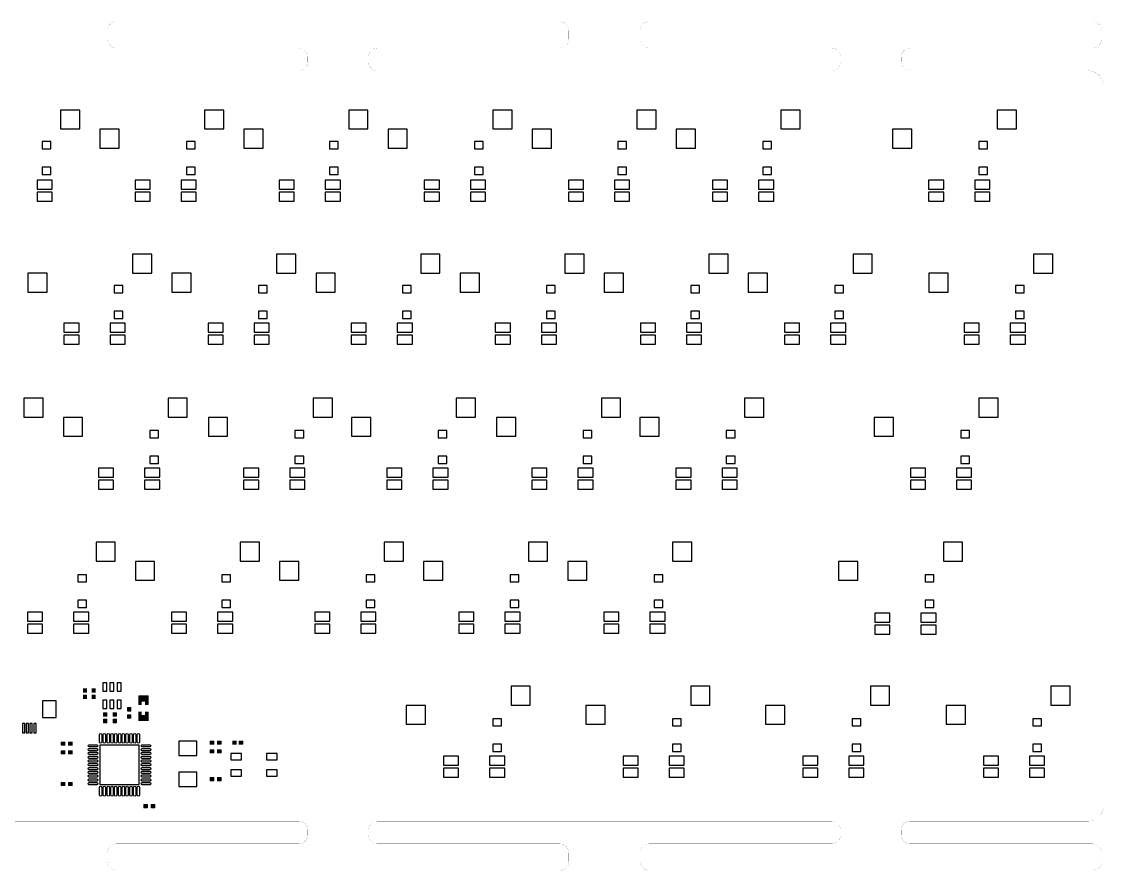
# Model space of a CAD drawing. Header units: millimetres. Extents: x 0 to 286, y 0 to 112.
# Drawn here: x 142.8 to 285.8, y 0.1 to 112.4 of the extents above; entities that cross this region are included whole.
import ezdxf

# ---------------------------------------------------------------- set-up
doc = ezdxf.new("R2010")
doc.units = ezdxf.units.MM
doc.layers.add('Board Outline Layer', color=7, linetype='Continuous', true_color=0xc2c200)
doc.layers.add('Bottom Paste Mask Layer', color=7, linetype='Continuous', true_color=0x00c2c2)

msp = doc.modelspace()

# ---------------------------------------------------------------- hatches: boundary and pattern name
at = {"layer": 'Bottom Paste Mask Layer'}
for points in [[(151.36, 23.63), (150.9, 23.63), (150.86, 23.67), (150.86, 24.17), (150.9, 24.21), (151.36, 24.21), (151.4, 24.17), (151.4, 23.67)], [(151.36, 23.36), (150.9, 23.36), (150.86, 23.32), (150.86, 22.82), (150.9, 22.78), (151.36, 22.78), (151.4, 22.82), (151.4, 23.32)], [(152.5, 23.63), (152.04, 23.63), (152, 23.67), (152, 24.17), (152.04, 24.21), (152.5, 24.21), (152.54, 24.17), (152.54, 23.67)], [(152.5, 23.36), (152.04, 23.36), (152, 23.32), (152, 22.82), (152.04, 22.78), (152.5, 22.78), (152.54, 22.82), (152.54, 23.32)], [(159.5, 23.27), (158.22, 23.27), (158.17, 23.22), (158.17, 22.07), (158.22, 22.02), (158.63, 22.01), (158.63, 22.46), (159.08, 22.46), (159.08, 22.02), (159.5, 22.02), (159.55, 22.07), (159.55, 23.22)], [(156.75, 21.14), (157.2, 21.14), (157.25, 21.21), (157.25, 21.69), (157.2, 21.74), (156.75, 21.74), (156.7, 21.69), (156.7, 21.21)], [(154.03, 20.46), (153.57, 20.46), (153.53, 20.5), (153.53, 21), (153.57, 21.04), (154.03, 21.04), (154.07, 21), (154.07, 20.5)], [(154.03, 20.19), (153.57, 20.19), (153.53, 20.15), (153.53, 19.64), (153.57, 19.6), (154.03, 19.6), (154.07, 19.64), (154.07, 20.15)], [(155.3, 20.46), (154.84, 20.46), (154.8, 20.5), (154.8, 21), (154.84, 21.04), (155.3, 21.04), (155.34, 21), (155.34, 20.5)], [(155.3, 20.19), (154.84, 20.19), (154.8, 20.15), (154.8, 19.64), (154.84, 19.6), (155.3, 19.6), (155.34, 19.64), (155.34, 20.15)], [(156.75, 20.18), (157.2, 20.18), (157.25, 20.23), (157.25, 20.71), (157.2, 20.78), (156.75, 20.78), (156.7, 20.71), (156.7, 20.23)], [(159.5, 21.12), (159.08, 21.12), (159.08, 20.67), (158.63, 20.67), (158.63, 21.11), (158.22, 21.12), (158.17, 21.07), (158.17, 19.92), (158.22, 19.87), (159.5, 19.87), (159.55, 19.92), (159.55, 21.07)], [(148.54, 16.67), (148.54, 17.12), (148.47, 17.17), (147.99, 17.17), (147.94, 17.12), (147.94, 16.67), (147.99, 16.62), (148.47, 16.62)], [(149.5, 16.67), (149.5, 17.12), (149.45, 17.17), (148.97, 17.17), (148.9, 17.12), (148.9, 16.67), (148.97, 16.62), (149.45, 16.62)], [(167.62, 17.24), (167.62, 16.79), (167.67, 16.74), (168.15, 16.74), (168.22, 16.79), (168.22, 17.24), (168.15, 17.29), (167.67, 17.29)], [(168.58, 17.24), (168.58, 16.79), (168.65, 16.74), (169.13, 16.74), (169.18, 16.79), (169.18, 17.24), (169.13, 17.29), (168.65, 17.29)], [(171.19, 17.25), (171.19, 16.79), (171.15, 16.75), (170.65, 16.75), (170.61, 16.79), (170.61, 17.25), (170.65, 17.29), (171.15, 17.29)], [(171.46, 17.25), (171.46, 16.79), (171.5, 16.75), (172, 16.75), (172.04, 16.79), (172.04, 17.25), (172, 17.29), (171.5, 17.29)], [(148.54, 15.52), (148.54, 15.97), (148.47, 16.02), (147.99, 16.02), (147.94, 15.97), (147.94, 15.52), (147.99, 15.47), (148.47, 15.47)], [(149.5, 15.52), (149.5, 15.97), (149.45, 16.02), (148.97, 16.02), (148.9, 15.97), (148.9, 15.52), (148.97, 15.47), (149.45, 15.47)], [(167.62, 16.1), (167.62, 15.65), (167.67, 15.6), (168.15, 15.6), (168.22, 15.65), (168.22, 16.1), (168.15, 16.15), (167.67, 16.15)], [(168.58, 16.1), (168.58, 15.65), (168.65, 15.6), (169.13, 15.6), (169.18, 15.65), (169.18, 16.1), (169.13, 16.15), (168.65, 16.15)], [(148.54, 11.33), (148.54, 11.78), (148.47, 11.83), (147.99, 11.83), (147.94, 11.78), (147.94, 11.33), (147.99, 11.28), (148.47, 11.28)], [(149.5, 11.33), (149.5, 11.78), (149.45, 11.83), (148.97, 11.83), (148.9, 11.78), (148.9, 11.33), (148.97, 11.28), (149.45, 11.28)], [(167.62, 12.42), (167.62, 11.97), (167.67, 11.92), (168.15, 11.92), (168.22, 11.97), (168.22, 12.42), (168.15, 12.47), (167.67, 12.47)], [(168.58, 12.42), (168.58, 11.97), (168.65, 11.92), (169.13, 11.92), (169.18, 11.97), (169.18, 12.42), (169.13, 12.47), (168.65, 12.47)], [(158.86, 8.86), (158.86, 8.41), (158.91, 8.36), (159.39, 8.36), (159.46, 8.41), (159.46, 8.86), (159.39, 8.91), (158.91, 8.91)], [(159.82, 8.86), (159.82, 8.41), (159.89, 8.36), (160.37, 8.36), (160.42, 8.41), (160.42, 8.86), (160.37, 8.91), (159.89, 8.91)]]:
    msp.add_hatch(color=256, dxfattribs=at).paths.add_polyline_path(points)

# ---------------------------------------------------------------- linework, layer by layer
at = {"layer": 'Board Outline Layer', "const_width": 0.01}
for points in [[(155.29, 112.39, 0.414214), (154.09, 111.19)], [(215.09, 111.19, 0.414214), (213.89, 112.39)], [(225.73, 112.39, 0.414214), (224.53, 111.19)], [(285.53, 111.19, 0.414214), (284.33, 112.39)], [(154.09, 110.09, 0.414214), (155.29, 108.89)], [(180.59, 107.69, 0.414214), (179.39, 108.89)], [(189.79, 108.89, 0.414214), (188.59, 107.69)], [(213.89, 108.89, 0.414214), (215.09, 110.09)], [(224.53, 110.09, 0.414214), (225.73, 108.89)], [(251.03, 107.69, 0.414214), (249.83, 108.89)], [(260.23, 108.89, 0.414214), (259.03, 107.69)], [(284.33, 108.89, 0.414214), (285.53, 110.09)], [(179.39, 105.89, 0.414214), (180.59, 107.09)], [(188.59, 107.09, 0.414214), (189.79, 105.89)], [(249.83, 105.89, 0.414214), (251.03, 107.09)], [(259.03, 107.09, 0.414214), (260.23, 105.89)], [(285.75, 103.89, 0.414214), (283.75, 105.89)], [(283.75, 6.64, 0.414214), (285.75, 8.64)], [(180.59, 5.44, 0.414214), (179.39, 6.64)], [(189.79, 6.64, 0.414214), (188.59, 5.44)], [(251.03, 5.44, 0.414214), (249.83, 6.64)], [(260.23, 6.64, 0.414214), (259.03, 5.44)], [(179.39, 3.64, 0.414214), (180.59, 4.84)], [(188.59, 4.84, 0.414214), (189.79, 3.64)], [(249.83, 3.64, 0.414214), (251.03, 4.84)], [(259.03, 4.84, 0.414214), (260.23, 3.64)], [(155.29, 3.64, 0.414214), (154.09, 2.44)], [(215.09, 2.44, 0.414214), (213.89, 3.64)], [(225.73, 3.64, 0.414214), (224.53, 2.44)], [(285.53, 2.44, 0.414214), (284.33, 3.64)], [(154.09, 1.34, 0.414214), (155.29, 0.14)], [(213.89, 0.14, 0.414214), (215.09, 1.34)], [(224.53, 1.34, 0.414214), (225.73, 0.14)], [(284.33, 0.14, 0.414214), (285.53, 1.34)]]:
    msp.add_lwpolyline(points, format="xyb", dxfattribs=at)
for points in [[(155.29, 112.39), (187.09, 112.39)], [(213.89, 112.39), (182.09, 112.39)], [(225.73, 112.39), (257.53, 112.39)], [(284.33, 112.39), (252.53, 112.39)], [(154.09, 110.09), (154.09, 111.19)], [(215.09, 110.09), (215.09, 111.19)], [(224.53, 110.09), (224.53, 111.19)], [(285.53, 110.09), (285.53, 111.19)], [(179.39, 108.89), (155.29, 108.89)], [(189.79, 108.89), (213.89, 108.89)], [(249.83, 108.89), (225.73, 108.89)], [(260.23, 108.89), (284.33, 108.89)], [(180.59, 107.09), (180.59, 107.69)], [(188.59, 107.69), (188.59, 107.09)], [(251.03, 107.09), (251.03, 107.69)], [(259.03, 107.69), (259.03, 107.09)], [(107.66, 105.89), (142.88, 105.89)], [(142.88, 105.89), (179.39, 105.89)], [(189.79, 105.89), (213.31, 105.89)], [(213.31, 105.89), (249.83, 105.89)], [(260.23, 105.89), (283.75, 105.89)], [(285.75, 104.16), (285.75, 10.64)], [(285.75, 103.89), (285.75, 104.16)], [(285.75, 8.64), (285.75, 13.21)], [(142.88, 6.64), (106.36, 6.64)], [(179.39, 6.64), (142.88, 6.64)], [(213.31, 6.64), (189.79, 6.64)], [(249.83, 6.64), (213.31, 6.64)], [(283.75, 6.64), (260.23, 6.64)], [(180.59, 4.84), (180.59, 5.44)], [(188.59, 5.44), (188.59, 4.84)], [(251.03, 4.84), (251.03, 5.44)], [(259.03, 5.44), (259.03, 4.84)], [(179.39, 3.64), (155.29, 3.64)], [(189.79, 3.64), (213.89, 3.64)], [(249.83, 3.64), (225.73, 3.64)], [(260.23, 3.64), (284.33, 3.64)], [(154.09, 2.44), (154.09, 1.34)], [(215.09, 2.44), (215.09, 1.34)], [(224.53, 2.44), (224.53, 1.34)], [(285.53, 2.44), (285.53, 1.34)], [(155.29, 0.14), (187.09, 0.14)], [(213.89, 0.14), (182.09, 0.14)], [(225.73, 0.14), (257.53, 0.14)], [(284.33, 0.14), (252.53, 0.14)]]:
    msp.add_lwpolyline(points, dxfattribs=at)
at = {"layer": 'Bottom Paste Mask Layer'}
for points in [[(147.89, 100.69), (147.89, 98.19), (150.44, 98.19), (150.44, 100.69)], [(166.94, 100.69), (166.94, 98.19), (169.49, 98.19), (169.49, 100.69)], [(185.99, 100.69), (185.99, 98.19), (188.54, 98.19), (188.54, 100.69)], [(205.04, 100.69), (205.04, 98.19), (207.59, 98.19), (207.59, 100.69)], [(224.09, 100.69), (224.09, 98.19), (226.64, 98.19), (226.64, 100.69)], [(243.14, 100.69), (243.14, 98.19), (245.69, 98.19), (245.69, 100.69)], [(271.71, 100.69), (271.71, 98.19), (274.26, 98.19), (274.26, 100.69)], [(153.09, 98.15), (153.09, 95.65), (155.64, 95.65), (155.64, 98.15)], [(172.14, 98.15), (172.14, 95.65), (174.69, 95.65), (174.69, 98.15)], [(191.19, 98.15), (191.19, 95.65), (193.74, 95.65), (193.74, 98.15)], [(210.24, 98.15), (210.24, 95.65), (212.79, 95.65), (212.79, 98.15)], [(229.29, 98.15), (229.29, 95.65), (231.84, 95.65), (231.84, 98.15)], [(257.87, 98.15), (257.87, 95.65), (260.42, 95.65), (260.42, 98.15)], [(145.48, 95.58), (146.63, 95.58), (146.63, 96.53), (145.48, 96.53)], [(164.53, 95.58), (165.68, 95.58), (165.68, 96.53), (164.53, 96.53)], [(183.46, 95.58), (184.61, 95.58), (184.61, 96.53), (183.46, 96.53)], [(202.63, 95.58), (203.78, 95.58), (203.78, 96.53), (202.63, 96.53)], [(221.56, 95.58), (222.71, 95.58), (222.71, 96.53), (221.56, 96.53)], [(240.73, 95.58), (241.88, 95.58), (241.88, 96.53), (240.73, 96.53)], [(269.3, 95.58), (270.45, 95.58), (270.45, 96.53), (269.3, 96.53)], [(145.48, 92.19), (146.63, 92.19), (146.63, 93.14), (145.48, 93.14)], [(164.53, 92.19), (165.68, 92.19), (165.68, 93.14), (164.53, 93.14)], [(183.46, 92.19), (184.61, 92.19), (184.61, 93.14), (183.46, 93.14)], [(202.63, 92.19), (203.78, 92.19), (203.78, 93.14), (202.63, 93.14)], [(221.56, 92.19), (222.71, 92.19), (222.71, 93.14), (221.56, 93.14)], [(240.73, 92.19), (241.88, 92.19), (241.88, 93.14), (240.73, 93.14)], [(269.3, 92.19), (270.45, 92.19), (270.45, 93.14), (269.3, 93.14)], [(146.8, 90.24), (146.8, 91.44), (144.8, 91.44), (144.8, 90.24)], [(159.75, 90.24), (159.75, 91.44), (157.75, 91.44), (157.75, 90.24)], [(165.85, 90.24), (165.85, 91.44), (163.85, 91.44), (163.85, 90.24)], [(178.8, 90.24), (178.8, 91.44), (176.8, 91.44), (176.8, 90.24)], [(184.9, 90.24), (184.9, 91.44), (182.9, 91.44), (182.9, 90.24)], [(197.98, 90.24), (197.98, 91.44), (195.98, 91.44), (195.98, 90.24)], [(204.08, 90.24), (204.08, 91.44), (202.08, 91.44), (202.08, 90.24)], [(217.03, 90.24), (217.03, 91.44), (215.03, 91.44), (215.03, 90.24)], [(223.13, 90.24), (223.13, 91.44), (221.13, 91.44), (221.13, 90.24)], [(236.08, 90.24), (236.08, 91.44), (234.08, 91.44), (234.08, 90.24)], [(242.18, 90.24), (242.18, 91.44), (240.18, 91.44), (240.18, 90.24)], [(264.65, 90.24), (264.65, 91.44), (262.65, 91.44), (262.65, 90.24)], [(270.75, 90.24), (270.75, 91.44), (268.75, 91.44), (268.75, 90.24)], [(146.8, 88.64), (146.8, 89.84), (144.8, 89.84), (144.8, 88.64)], [(159.75, 88.64), (159.75, 89.84), (157.75, 89.84), (157.75, 88.64)], [(165.85, 88.64), (165.85, 89.84), (163.85, 89.84), (163.85, 88.64)], [(178.8, 88.64), (178.8, 89.84), (176.8, 89.84), (176.8, 88.64)], [(184.9, 88.64), (184.9, 89.84), (182.9, 89.84), (182.9, 88.64)], [(197.98, 88.64), (197.98, 89.84), (195.98, 89.84), (195.98, 88.64)], [(204.08, 88.64), (204.08, 89.84), (202.08, 89.84), (202.08, 88.64)], [(217.03, 88.64), (217.03, 89.84), (215.03, 89.84), (215.03, 88.64)], [(223.13, 88.64), (223.13, 89.84), (221.13, 89.84), (221.13, 88.64)], [(236.08, 88.64), (236.08, 89.84), (234.08, 89.84), (234.08, 88.64)], [(242.18, 88.64), (242.18, 89.84), (240.18, 89.84), (240.18, 88.64)], [(264.65, 88.64), (264.65, 89.84), (262.65, 89.84), (262.65, 88.64)], [(270.75, 88.64), (270.75, 89.84), (268.75, 89.84), (268.75, 88.64)], [(157.41, 81.64), (157.41, 79.14), (159.96, 79.14), (159.96, 81.64)], [(176.46, 81.64), (176.46, 79.14), (179.01, 79.14), (179.01, 81.64)], [(195.51, 81.64), (195.51, 79.14), (198.06, 79.14), (198.06, 81.64)], [(214.56, 81.64), (214.56, 79.14), (217.11, 79.14), (217.11, 81.64)], [(233.61, 81.64), (233.61, 79.14), (236.16, 79.14), (236.16, 81.64)], [(252.66, 81.64), (252.66, 79.14), (255.21, 79.14), (255.21, 81.64)], [(276.54, 81.64), (276.54, 79.14), (279.09, 79.14), (279.09, 81.64)], [(143.57, 79.1), (143.57, 76.6), (146.12, 76.6), (146.12, 79.1)], [(162.62, 79.1), (162.62, 76.6), (165.17, 76.6), (165.17, 79.1)], [(181.67, 79.1), (181.67, 76.6), (184.22, 76.6), (184.22, 79.1)], [(200.72, 79.1), (200.72, 76.6), (203.27, 76.6), (203.27, 79.1)], [(219.77, 79.1), (219.77, 76.6), (222.32, 76.6), (222.32, 79.1)], [(238.82, 79.1), (238.82, 76.6), (241.37, 76.6), (241.37, 79.1)], [(262.69, 79.1), (262.69, 76.6), (265.24, 76.6), (265.24, 79.1)], [(155, 76.52), (156.15, 76.52), (156.15, 77.47), (155, 77.47)], [(174.06, 76.52), (175.21, 76.52), (175.21, 77.47), (174.06, 77.47)], [(193.1, 76.52), (194.25, 76.52), (194.25, 77.47), (193.1, 77.47)], [(212.15, 76.52), (213.3, 76.52), (213.3, 77.47), (212.15, 77.47)], [(231.2, 76.52), (232.35, 76.52), (232.35, 77.47), (231.2, 77.47)], [(250.25, 76.52), (251.4, 76.52), (251.4, 77.47), (250.25, 77.47)], [(274.13, 76.52), (275.28, 76.52), (275.28, 77.47), (274.13, 77.47)], [(155, 73.13), (156.15, 73.13), (156.15, 74.08), (155, 74.08)], [(174.06, 73.13), (175.21, 73.13), (175.21, 74.08), (174.06, 74.08)], [(193.1, 73.13), (194.25, 73.13), (194.25, 74.08), (193.1, 74.08)], [(212.15, 73.13), (213.3, 73.13), (213.3, 74.08), (212.15, 74.08)], [(231.2, 73.13), (232.35, 73.13), (232.35, 74.08), (231.2, 74.08)], [(250.25, 73.13), (251.4, 73.13), (251.4, 74.08), (250.25, 74.08)], [(274.13, 73.13), (275.28, 73.13), (275.28, 74.08), (274.13, 74.08)], [(148.35, 72.52), (148.35, 71.32), (150.35, 71.32), (150.35, 72.52)], [(154.45, 72.52), (154.45, 71.32), (156.45, 71.32), (156.45, 72.52)], [(167.4, 72.52), (167.4, 71.32), (169.4, 71.32), (169.4, 72.52)], [(173.5, 72.52), (173.5, 71.32), (175.5, 71.32), (175.5, 72.52)], [(186.32, 72.52), (186.32, 71.32), (188.32, 71.32), (188.32, 72.52)], [(192.42, 72.52), (192.42, 71.32), (194.42, 71.32), (194.42, 72.52)], [(205.37, 72.52), (205.37, 71.32), (207.37, 71.32), (207.37, 72.52)], [(211.47, 72.52), (211.47, 71.32), (213.47, 71.32), (213.47, 72.52)], [(224.55, 72.52), (224.55, 71.32), (226.55, 71.32), (226.55, 72.52)], [(230.65, 72.52), (230.65, 71.32), (232.65, 71.32), (232.65, 72.52)], [(243.6, 72.52), (243.6, 71.32), (245.6, 71.32), (245.6, 72.52)], [(249.7, 72.52), (249.7, 71.32), (251.7, 71.32), (251.7, 72.52)], [(267.35, 72.52), (267.35, 71.32), (269.35, 71.32), (269.35, 72.52)], [(273.45, 72.52), (273.45, 71.32), (275.45, 71.32), (275.45, 72.52)], [(148.35, 70.92), (148.35, 69.72), (150.35, 69.72), (150.35, 70.92)], [(154.45, 70.92), (154.45, 69.72), (156.45, 69.72), (156.45, 70.92)], [(167.4, 70.92), (167.4, 69.72), (169.4, 69.72), (169.4, 70.92)], [(173.5, 70.92), (173.5, 69.72), (175.5, 69.72), (175.5, 70.92)], [(186.32, 70.92), (186.32, 69.72), (188.32, 69.72), (188.32, 70.92)], [(192.42, 70.92), (192.42, 69.72), (194.42, 69.72), (194.42, 70.92)], [(205.37, 70.92), (205.37, 69.72), (207.37, 69.72), (207.37, 70.92)], [(211.47, 70.92), (211.47, 69.72), (213.47, 69.72), (213.47, 70.92)], [(224.55, 70.92), (224.55, 69.72), (226.55, 69.72), (226.55, 70.92)], [(230.65, 70.92), (230.65, 69.72), (232.65, 69.72), (232.65, 70.92)], [(243.6, 70.92), (243.6, 69.72), (245.6, 69.72), (245.6, 70.92)], [(249.7, 70.92), (249.7, 69.72), (251.7, 69.72), (251.7, 70.92)], [(267.35, 70.92), (267.35, 69.72), (269.35, 69.72), (269.35, 70.92)], [(273.45, 70.92), (273.45, 69.72), (275.45, 69.72), (275.45, 70.92)], [(143.06, 62.59), (143.06, 60.09), (145.61, 60.09), (145.61, 62.59)], [(162.11, 62.59), (162.11, 60.09), (164.66, 60.09), (164.66, 62.59)], [(181.29, 62.59), (181.29, 60.09), (183.84, 60.09), (183.84, 62.59)], [(200.21, 62.59), (200.21, 60.09), (202.76, 60.09), (202.76, 62.59)], [(219.39, 62.59), (219.39, 60.09), (221.94, 60.09), (221.94, 62.59)], [(238.31, 62.59), (238.31, 60.09), (240.86, 60.09), (240.86, 62.59)], [(269.3, 62.59), (269.3, 60.09), (271.85, 60.09), (271.85, 62.59)], [(148.27, 60.05), (148.27, 57.55), (150.82, 57.55), (150.82, 60.05)], [(167.44, 60.05), (167.44, 57.55), (169.99, 57.55), (169.99, 60.05)], [(186.37, 60.05), (186.37, 57.55), (188.92, 57.55), (188.92, 60.05)], [(205.54, 60.05), (205.54, 57.55), (208.09, 57.55), (208.09, 60.05)], [(224.47, 60.05), (224.47, 57.55), (227.02, 57.55), (227.02, 60.05)], [(255.45, 60.05), (255.45, 57.55), (258, 57.55), (258, 60.05)], [(159.71, 57.34), (160.86, 57.34), (160.86, 58.29), (159.71, 58.29)], [(178.89, 57.34), (180.04, 57.34), (180.04, 58.29), (178.89, 58.29)], [(197.81, 57.34), (198.96, 57.34), (198.96, 58.29), (197.81, 58.29)], [(216.99, 57.34), (218.14, 57.34), (218.14, 58.29), (216.99, 58.29)], [(235.91, 57.34), (237.06, 57.34), (237.06, 58.29), (235.91, 58.29)], [(266.9, 57.34), (268.05, 57.34), (268.05, 58.29), (266.9, 58.29)], [(159.71, 53.96), (160.86, 53.96), (160.86, 54.91), (159.71, 54.91)], [(178.89, 53.96), (180.04, 53.96), (180.04, 54.91), (178.89, 54.91)], [(197.81, 53.96), (198.96, 53.96), (198.96, 54.91), (197.81, 54.91)], [(216.99, 53.96), (218.14, 53.96), (218.14, 54.91), (216.99, 54.91)], [(235.91, 53.96), (237.06, 53.96), (237.06, 54.91), (235.91, 54.91)], [(266.9, 53.96), (268.05, 53.96), (268.05, 54.91), (266.9, 54.91)], [(154.92, 52.14), (154.92, 53.34), (152.92, 53.34), (152.92, 52.14)], [(161.02, 52.14), (161.02, 53.34), (159.02, 53.34), (159.02, 52.14)], [(174.1, 52.14), (174.1, 53.34), (172.1, 53.34), (172.1, 52.14)], [(180.2, 52.14), (180.2, 53.34), (178.2, 53.34), (178.2, 52.14)], [(193.02, 52.14), (193.02, 53.34), (191.02, 53.34), (191.02, 52.14)], [(199.12, 52.14), (199.12, 53.34), (197.12, 53.34), (197.12, 52.14)], [(212.2, 52.14), (212.2, 53.34), (210.2, 53.34), (210.2, 52.14)], [(218.3, 52.14), (218.3, 53.34), (216.3, 53.34), (216.3, 52.14)], [(231.25, 52.14), (231.25, 53.34), (229.25, 53.34), (229.25, 52.14)], [(237.35, 52.14), (237.35, 53.34), (235.35, 53.34), (235.35, 52.14)], [(262.24, 52.14), (262.24, 53.34), (260.24, 53.34), (260.24, 52.14)], [(268.34, 52.14), (268.34, 53.34), (266.34, 53.34), (266.34, 52.14)], [(154.92, 50.54), (154.92, 51.74), (152.92, 51.74), (152.92, 50.54)], [(161.02, 50.54), (161.02, 51.74), (159.02, 51.74), (159.02, 50.54)], [(174.1, 50.54), (174.1, 51.74), (172.1, 51.74), (172.1, 50.54)], [(180.2, 50.54), (180.2, 51.74), (178.2, 51.74), (178.2, 50.54)], [(193.02, 50.54), (193.02, 51.74), (191.02, 51.74), (191.02, 50.54)], [(199.12, 50.54), (199.12, 51.74), (197.12, 51.74), (197.12, 50.54)], [(212.2, 50.54), (212.2, 51.74), (210.2, 51.74), (210.2, 50.54)], [(218.3, 50.54), (218.3, 51.74), (216.3, 51.74), (216.3, 50.54)], [(231.25, 50.54), (231.25, 51.74), (229.25, 51.74), (229.25, 50.54)], [(237.35, 50.54), (237.35, 51.74), (235.35, 51.74), (235.35, 50.54)], [(262.24, 50.54), (262.24, 51.74), (260.24, 51.74), (260.24, 50.54)], [(268.34, 50.54), (268.34, 51.74), (266.34, 51.74), (266.34, 50.54)], [(152.59, 43.54), (152.59, 41.04), (155.14, 41.04), (155.14, 43.54)], [(171.64, 43.54), (171.64, 41.04), (174.19, 41.04), (174.19, 43.54)], [(190.69, 43.54), (190.69, 41.04), (193.24, 41.04), (193.24, 43.54)], [(209.74, 43.54), (209.74, 41.04), (212.29, 41.04), (212.29, 43.54)], [(228.79, 43.54), (228.79, 41.04), (231.34, 41.04), (231.34, 43.54)], [(264.6, 43.54), (264.6, 41.04), (267.15, 41.04), (267.15, 43.54)], [(157.79, 41), (157.79, 38.5), (160.34, 38.5), (160.34, 41)], [(176.84, 41), (176.84, 38.5), (179.39, 38.5), (179.39, 41)], [(195.89, 41), (195.89, 38.5), (198.44, 38.5), (198.44, 41)], [(214.94, 41), (214.94, 38.5), (217.49, 38.5), (217.49, 41)], [(250.75, 41), (250.75, 38.5), (253.3, 38.5), (253.3, 41)], [(150.18, 38.29), (151.33, 38.29), (151.33, 39.24), (150.18, 39.24)], [(169.23, 38.29), (170.38, 38.29), (170.38, 39.24), (169.23, 39.24)], [(188.28, 38.29), (189.43, 38.29), (189.43, 39.24), (188.28, 39.24)], [(207.33, 38.29), (208.48, 38.29), (208.48, 39.24), (207.33, 39.24)], [(226.38, 38.29), (227.53, 38.29), (227.53, 39.24), (226.38, 39.24)], [(262.2, 38.29), (263.35, 38.29), (263.35, 39.24), (262.2, 39.24)], [(150.18, 34.91), (151.33, 34.91), (151.33, 35.86), (150.18, 35.86)], [(169.23, 34.91), (170.38, 34.91), (170.38, 35.86), (169.23, 35.86)], [(188.28, 34.91), (189.43, 34.91), (189.43, 35.86), (188.28, 35.86)], [(207.33, 34.91), (208.48, 34.91), (208.48, 35.86), (207.33, 35.86)], [(226.38, 34.91), (227.53, 34.91), (227.53, 35.86), (226.38, 35.86)], [(262.2, 34.91), (263.35, 34.91), (263.35, 35.86), (262.2, 35.86)], [(143.52, 34.29), (143.52, 33.09), (145.52, 33.09), (145.52, 34.29)], [(149.62, 34.29), (149.62, 33.09), (151.62, 33.09), (151.62, 34.29)], [(162.57, 34.29), (162.57, 33.09), (164.57, 33.09), (164.57, 34.29)], [(168.67, 34.29), (168.67, 33.09), (170.67, 33.09), (170.67, 34.29)], [(181.5, 34.29), (181.5, 33.09), (183.5, 33.09), (183.5, 34.29)], [(187.6, 34.29), (187.6, 33.09), (189.6, 33.09), (189.6, 34.29)], [(200.55, 34.29), (200.55, 33.09), (202.55, 33.09), (202.55, 34.29)], [(206.65, 34.29), (206.65, 33.09), (208.65, 33.09), (208.65, 34.29)], [(219.72, 34.29), (219.72, 33.09), (221.72, 33.09), (221.72, 34.29)], [(225.82, 34.29), (225.82, 33.09), (227.82, 33.09), (227.82, 34.29)], [(255.54, 34.17), (255.54, 32.97), (257.54, 32.97), (257.54, 34.17)], [(261.64, 34.17), (261.64, 32.97), (263.64, 32.97), (263.64, 34.17)], [(143.52, 32.69), (143.52, 31.49), (145.52, 31.49), (145.52, 32.69)], [(149.62, 32.69), (149.62, 31.49), (151.62, 31.49), (151.62, 32.69)], [(162.57, 32.69), (162.57, 31.49), (164.57, 31.49), (164.57, 32.69)], [(168.67, 32.69), (168.67, 31.49), (170.67, 31.49), (170.67, 32.69)], [(181.5, 32.69), (181.5, 31.49), (183.5, 31.49), (183.5, 32.69)], [(187.6, 32.69), (187.6, 31.49), (189.6, 31.49), (189.6, 32.69)], [(200.55, 32.69), (200.55, 31.49), (202.55, 31.49), (202.55, 32.69)], [(206.65, 32.69), (206.65, 31.49), (208.65, 31.49), (208.65, 32.69)], [(219.72, 32.69), (219.72, 31.49), (221.72, 31.49), (221.72, 32.69)], [(225.82, 32.69), (225.82, 31.49), (227.82, 31.49), (227.82, 32.69)], [(255.54, 32.57), (255.54, 31.37), (257.54, 31.37), (257.54, 32.57)], [(261.64, 32.57), (261.64, 31.37), (263.64, 31.37), (263.64, 32.57)], [(153.47, 24.93), (153.47, 23.85), (154, 23.85), (154, 24.93)], [(154.42, 24.93), (154.42, 23.85), (154.95, 23.85), (154.95, 24.93)], [(155.37, 24.93), (155.37, 23.85), (155.9, 23.85), (155.9, 24.93)], [(207.45, 24.49), (207.45, 21.99), (210, 21.99), (210, 24.49)], [(231.2, 24.49), (231.2, 21.99), (233.75, 21.99), (233.75, 24.49)], [(254.95, 24.49), (254.95, 21.99), (257.5, 21.99), (257.5, 24.49)], [(278.83, 24.49), (278.83, 21.99), (281.38, 21.99), (281.38, 24.49)], [(145.51, 22.56), (145.51, 20.36), (147.31, 20.36), (147.31, 22.56)], [(153.47, 22.63), (153.47, 21.56), (154, 21.56), (154, 22.63)], [(154.42, 22.63), (154.42, 21.56), (154.95, 21.56), (154.95, 22.63)], [(155.37, 22.63), (155.37, 21.56), (155.9, 21.56), (155.9, 22.63)], [(193.6, 21.95), (193.6, 19.45), (196.15, 19.45), (196.15, 21.95)], [(217.35, 21.95), (217.35, 19.45), (219.9, 19.45), (219.9, 21.95)], [(241.1, 21.95), (241.1, 19.45), (243.65, 19.45), (243.65, 21.95)], [(264.98, 21.95), (264.98, 19.45), (267.53, 19.45), (267.53, 21.95)], [(205.05, 19.24), (206.2, 19.24), (206.2, 20.19), (205.05, 20.19)], [(228.8, 19.24), (229.95, 19.24), (229.95, 20.19), (228.8, 20.19)], [(252.55, 19.24), (253.7, 19.24), (253.7, 20.19), (252.55, 20.19)], [(276.42, 19.24), (277.57, 19.24), (277.57, 20.19), (276.42, 20.19)], [(142.86, 19.56), (142.86, 18.31), (143.16, 18.31), (143.16, 19.56)], [(143.36, 19.56), (143.36, 18.31), (143.66, 18.31), (143.66, 19.56)], [(143.86, 19.56), (143.86, 18.31), (144.16, 18.31), (144.16, 19.56)], [(144.36, 19.56), (144.36, 18.31), (144.66, 18.31), (144.66, 19.56)], [(163.52, 15.32), (165.92, 15.32), (165.92, 17.22), (163.52, 17.22)], [(158.3, 16.7), (153.1, 16.7), (153.1, 11.5), (158.3, 11.5)], [(205.05, 15.86), (206.2, 15.86), (206.2, 16.81), (205.05, 16.81)], [(228.8, 15.86), (229.95, 15.86), (229.95, 16.81), (228.8, 16.81)], [(252.55, 15.86), (253.7, 15.86), (253.7, 16.81), (252.55, 16.81)], [(276.42, 15.86), (277.57, 15.86), (277.57, 16.81), (276.42, 16.81)], [(170.43, 14.75), (171.83, 14.75), (171.83, 15.6), (170.43, 15.6)], [(175.13, 14.75), (176.53, 14.75), (176.53, 15.6), (175.13, 15.6)], [(198.52, 15.24), (198.52, 14.04), (200.52, 14.04), (200.52, 15.24)], [(204.62, 15.24), (204.62, 14.04), (206.62, 14.04), (206.62, 15.24)], [(222.26, 15.24), (222.26, 14.04), (224.26, 14.04), (224.26, 15.24)], [(228.36, 15.24), (228.36, 14.04), (230.36, 14.04), (230.36, 15.24)], [(246.01, 15.24), (246.01, 14.04), (248.01, 14.04), (248.01, 15.24)], [(252.11, 15.24), (252.11, 14.04), (254.11, 14.04), (254.11, 15.24)], [(269.89, 15.24), (269.89, 14.04), (271.89, 14.04), (271.89, 15.24)], [(275.99, 15.24), (275.99, 14.04), (277.99, 14.04), (277.99, 15.24)], [(163.52, 11.22), (165.92, 11.22), (165.92, 13.12), (163.52, 13.12)], [(170.43, 12.6), (171.83, 12.6), (171.83, 13.45), (170.43, 13.45)], [(175.13, 12.6), (176.53, 12.6), (176.53, 13.45), (175.13, 13.45)], [(198.52, 13.64), (198.52, 12.44), (200.52, 12.44), (200.52, 13.64)], [(204.62, 13.64), (204.62, 12.44), (206.62, 12.44), (206.62, 13.64)], [(222.26, 13.64), (222.26, 12.44), (224.26, 12.44), (224.26, 13.64)], [(228.36, 13.64), (228.36, 12.44), (230.36, 12.44), (230.36, 13.64)], [(246.01, 13.64), (246.01, 12.44), (248.01, 12.44), (248.01, 13.64)], [(252.11, 13.64), (252.11, 12.44), (254.11, 12.44), (254.11, 13.64)], [(269.89, 13.64), (269.89, 12.44), (271.89, 12.44), (271.89, 13.64)], [(275.99, 13.64), (275.99, 12.44), (277.99, 12.44), (277.99, 13.64)]]:
    msp.add_lwpolyline(points, close=True, dxfattribs=at)
at = {"layer": 'Bottom Paste Mask Layer', "const_width": 0.00508}
for points in [[(151.36, 23.63), (150.9, 23.63), (150.86, 23.67), (150.86, 24.17), (150.9, 24.21), (151.36, 24.21), (151.4, 24.17), (151.4, 23.67)], [(151.36, 23.63), (150.9, 23.63), (150.86, 23.67), (150.86, 24.17), (150.9, 24.21), (151.36, 24.21), (151.4, 24.17), (151.4, 23.67)], [(151.36, 23.36), (150.9, 23.36), (150.86, 23.32), (150.86, 22.82), (150.9, 22.78), (151.36, 22.78), (151.4, 22.82), (151.4, 23.32)], [(151.36, 23.36), (150.9, 23.36), (150.86, 23.32), (150.86, 22.82), (150.9, 22.78), (151.36, 22.78), (151.4, 22.82), (151.4, 23.32)], [(152.5, 23.63), (152.04, 23.63), (152, 23.67), (152, 24.17), (152.04, 24.21), (152.5, 24.21), (152.54, 24.17), (152.54, 23.67)], [(152.5, 23.63), (152.04, 23.63), (152, 23.67), (152, 24.17), (152.04, 24.21), (152.5, 24.21), (152.54, 24.17), (152.54, 23.67)], [(152.5, 23.36), (152.04, 23.36), (152, 23.32), (152, 22.82), (152.04, 22.78), (152.5, 22.78), (152.54, 22.82), (152.54, 23.32)], [(152.5, 23.36), (152.04, 23.36), (152, 23.32), (152, 22.82), (152.04, 22.78), (152.5, 22.78), (152.54, 22.82), (152.54, 23.32)], [(159.5, 23.27), (158.22, 23.27), (158.17, 23.22), (158.17, 22.07), (158.22, 22.02), (158.63, 22.01), (158.63, 22.46), (159.08, 22.46), (159.08, 22.02), (159.5, 22.02), (159.55, 22.07), (159.55, 23.22)], [(159.5, 23.27), (158.22, 23.27), (158.17, 23.22), (158.17, 22.07), (158.22, 22.02), (158.63, 22.01), (158.63, 22.46), (159.08, 22.46), (159.08, 22.02), (159.5, 22.02), (159.55, 22.07), (159.55, 23.22)], [(156.75, 21.14), (157.2, 21.14), (157.25, 21.21), (157.25, 21.69), (157.2, 21.74), (156.75, 21.74), (156.7, 21.69), (156.7, 21.21)], [(156.75, 21.14), (157.2, 21.14), (157.25, 21.21), (157.25, 21.69), (157.2, 21.74), (156.75, 21.74), (156.7, 21.69), (156.7, 21.21)], [(154.03, 20.46), (153.57, 20.46), (153.53, 20.5), (153.53, 21), (153.57, 21.04), (154.03, 21.04), (154.07, 21), (154.07, 20.5)], [(154.03, 20.46), (153.57, 20.46), (153.53, 20.5), (153.53, 21), (153.57, 21.04), (154.03, 21.04), (154.07, 21), (154.07, 20.5)], [(154.03, 20.19), (153.57, 20.19), (153.53, 20.15), (153.53, 19.64), (153.57, 19.6), (154.03, 19.6), (154.07, 19.64), (154.07, 20.15)], [(154.03, 20.19), (153.57, 20.19), (153.53, 20.15), (153.53, 19.64), (153.57, 19.6), (154.03, 19.6), (154.07, 19.64), (154.07, 20.15)], [(155.3, 20.46), (154.84, 20.46), (154.8, 20.5), (154.8, 21), (154.84, 21.04), (155.3, 21.04), (155.34, 21), (155.34, 20.5)], [(155.3, 20.46), (154.84, 20.46), (154.8, 20.5), (154.8, 21), (154.84, 21.04), (155.3, 21.04), (155.34, 21), (155.34, 20.5)], [(155.3, 20.19), (154.84, 20.19), (154.8, 20.15), (154.8, 19.64), (154.84, 19.6), (155.3, 19.6), (155.34, 19.64), (155.34, 20.15)], [(155.3, 20.19), (154.84, 20.19), (154.8, 20.15), (154.8, 19.64), (154.84, 19.6), (155.3, 19.6), (155.34, 19.64), (155.34, 20.15)], [(156.75, 20.18), (157.2, 20.18), (157.25, 20.23), (157.25, 20.71), (157.2, 20.78), (156.75, 20.78), (156.7, 20.71), (156.7, 20.23)], [(156.75, 20.18), (157.2, 20.18), (157.25, 20.23), (157.25, 20.71), (157.2, 20.78), (156.75, 20.78), (156.7, 20.71), (156.7, 20.23)], [(159.5, 21.12), (159.08, 21.12), (159.08, 20.67), (158.63, 20.67), (158.63, 21.11), (158.22, 21.12), (158.17, 21.07), (158.17, 19.92), (158.22, 19.87), (159.5, 19.87), (159.55, 19.92), (159.55, 21.07)], [(159.5, 21.12), (159.08, 21.12), (159.08, 20.67), (158.63, 20.67), (158.63, 21.11), (158.22, 21.12), (158.17, 21.07), (158.17, 19.92), (158.22, 19.87), (159.5, 19.87), (159.55, 19.92), (159.55, 21.07)], [(148.54, 16.67), (148.54, 17.12), (148.47, 17.17), (147.99, 17.17), (147.94, 17.12), (147.94, 16.67), (147.99, 16.62), (148.47, 16.62)], [(148.54, 16.67), (148.54, 17.12), (148.47, 17.17), (147.99, 17.17), (147.94, 17.12), (147.94, 16.67), (147.99, 16.62), (148.47, 16.62)], [(149.5, 16.67), (149.5, 17.12), (149.45, 17.17), (148.97, 17.17), (148.9, 17.12), (148.9, 16.67), (148.97, 16.62), (149.45, 16.62)], [(149.5, 16.67), (149.5, 17.12), (149.45, 17.17), (148.97, 17.17), (148.9, 17.12), (148.9, 16.67), (148.97, 16.62), (149.45, 16.62)], [(167.62, 17.24), (167.62, 16.79), (167.67, 16.74), (168.15, 16.74), (168.22, 16.79), (168.22, 17.24), (168.15, 17.29), (167.67, 17.29)], [(167.62, 17.24), (167.62, 16.79), (167.67, 16.74), (168.15, 16.74), (168.22, 16.79), (168.22, 17.24), (168.15, 17.29), (167.67, 17.29)], [(168.58, 17.24), (168.58, 16.79), (168.65, 16.74), (169.13, 16.74), (169.18, 16.79), (169.18, 17.24), (169.13, 17.29), (168.65, 17.29)], [(168.58, 17.24), (168.58, 16.79), (168.65, 16.74), (169.13, 16.74), (169.18, 16.79), (169.18, 17.24), (169.13, 17.29), (168.65, 17.29)], [(171.19, 17.25), (171.19, 16.79), (171.15, 16.75), (170.65, 16.75), (170.61, 16.79), (170.61, 17.25), (170.65, 17.29), (171.15, 17.29)], [(171.19, 17.25), (171.19, 16.79), (171.15, 16.75), (170.65, 16.75), (170.61, 16.79), (170.61, 17.25), (170.65, 17.29), (171.15, 17.29)], [(171.46, 17.25), (171.46, 16.79), (171.5, 16.75), (172, 16.75), (172.04, 16.79), (172.04, 17.25), (172, 17.29), (171.5, 17.29)], [(171.46, 17.25), (171.46, 16.79), (171.5, 16.75), (172, 16.75), (172.04, 16.79), (172.04, 17.25), (172, 17.29), (171.5, 17.29)], [(148.54, 15.52), (148.54, 15.97), (148.47, 16.02), (147.99, 16.02), (147.94, 15.97), (147.94, 15.52), (147.99, 15.47), (148.47, 15.47)], [(148.54, 15.52), (148.54, 15.97), (148.47, 16.02), (147.99, 16.02), (147.94, 15.97), (147.94, 15.52), (147.99, 15.47), (148.47, 15.47)], [(149.5, 15.52), (149.5, 15.97), (149.45, 16.02), (148.97, 16.02), (148.9, 15.97), (148.9, 15.52), (148.97, 15.47), (149.45, 15.47)], [(149.5, 15.52), (149.5, 15.97), (149.45, 16.02), (148.97, 16.02), (148.9, 15.97), (148.9, 15.52), (148.97, 15.47), (149.45, 15.47)], [(167.62, 16.1), (167.62, 15.65), (167.67, 15.6), (168.15, 15.6), (168.22, 15.65), (168.22, 16.1), (168.15, 16.15), (167.67, 16.15)], [(167.62, 16.1), (167.62, 15.65), (167.67, 15.6), (168.15, 15.6), (168.22, 15.65), (168.22, 16.1), (168.15, 16.15), (167.67, 16.15)], [(168.58, 16.1), (168.58, 15.65), (168.65, 15.6), (169.13, 15.6), (169.18, 15.65), (169.18, 16.1), (169.13, 16.15), (168.65, 16.15)], [(168.58, 16.1), (168.58, 15.65), (168.65, 15.6), (169.13, 15.6), (169.18, 15.65), (169.18, 16.1), (169.13, 16.15), (168.65, 16.15)], [(148.54, 11.33), (148.54, 11.78), (148.47, 11.83), (147.99, 11.83), (147.94, 11.78), (147.94, 11.33), (147.99, 11.28), (148.47, 11.28)], [(148.54, 11.33), (148.54, 11.78), (148.47, 11.83), (147.99, 11.83), (147.94, 11.78), (147.94, 11.33), (147.99, 11.28), (148.47, 11.28)], [(149.5, 11.33), (149.5, 11.78), (149.45, 11.83), (148.97, 11.83), (148.9, 11.78), (148.9, 11.33), (148.97, 11.28), (149.45, 11.28)], [(149.5, 11.33), (149.5, 11.78), (149.45, 11.83), (148.97, 11.83), (148.9, 11.78), (148.9, 11.33), (148.97, 11.28), (149.45, 11.28)], [(167.62, 12.42), (167.62, 11.97), (167.67, 11.92), (168.15, 11.92), (168.22, 11.97), (168.22, 12.42), (168.15, 12.47), (167.67, 12.47)], [(167.62, 12.42), (167.62, 11.97), (167.67, 11.92), (168.15, 11.92), (168.22, 11.97), (168.22, 12.42), (168.15, 12.47), (167.67, 12.47)], [(168.58, 12.42), (168.58, 11.97), (168.65, 11.92), (169.13, 11.92), (169.18, 11.97), (169.18, 12.42), (169.13, 12.47), (168.65, 12.47)], [(168.58, 12.42), (168.58, 11.97), (168.65, 11.92), (169.13, 11.92), (169.18, 11.97), (169.18, 12.42), (169.13, 12.47), (168.65, 12.47)], [(158.86, 8.86), (158.86, 8.41), (158.91, 8.36), (159.39, 8.36), (159.46, 8.41), (159.46, 8.86), (159.39, 8.91), (158.91, 8.91)], [(158.86, 8.86), (158.86, 8.41), (158.91, 8.36), (159.39, 8.36), (159.46, 8.41), (159.46, 8.86), (159.39, 8.91), (158.91, 8.91)], [(159.82, 8.86), (159.82, 8.41), (159.89, 8.36), (160.37, 8.36), (160.42, 8.41), (160.42, 8.86), (160.37, 8.91), (159.89, 8.91)], [(159.82, 8.86), (159.82, 8.41), (159.89, 8.36), (160.37, 8.36), (160.42, 8.41), (160.42, 8.86), (160.37, 8.91), (159.89, 8.91)]]:
    msp.add_lwpolyline(points, close=True, dxfattribs=at)
at = {"layer": 'Bottom Paste Mask Layer'}
for points in [[(153.05, 18.1, -1), (153.35, 18.1), (153.35, 17.1, -1), (153.05, 17.1)], [(153.55, 18.1, -1), (153.85, 18.1), (153.85, 18.1), (153.85, 17.1), (153.85, 17.1, -1), (153.55, 17.1)], [(154.05, 18.1, -1), (154.35, 18.1), (154.35, 18.1), (154.35, 17.1), (154.35, 17.1, -1), (154.05, 17.1)], [(154.55, 18.1, -1), (154.85, 18.1), (154.85, 18.1), (154.85, 17.1), (154.85, 17.1, -1), (154.55, 17.1)], [(155.05, 18.1, -1), (155.35, 18.1), (155.35, 18.1), (155.35, 17.1), (155.35, 17.1, -1), (155.05, 17.1)], [(155.55, 18.1, -1), (155.85, 18.1), (155.85, 18.1), (155.85, 17.1), (155.85, 17.1, -1), (155.55, 17.1)], [(156.05, 18.1, -1), (156.35, 18.1), (156.35, 18.1), (156.35, 17.1), (156.35, 17.1, -1), (156.05, 17.1)], [(156.55, 18.1, -1), (156.85, 18.1), (156.85, 18.1), (156.85, 17.1), (156.85, 17.1, -1), (156.55, 17.1)], [(157.05, 18.1, -1), (157.35, 18.1), (157.35, 17.1, -1), (157.05, 17.1)], [(157.55, 18.1, -1), (157.85, 18.1), (157.85, 17.1, -1), (157.55, 17.1)], [(158.05, 18.1, -1), (158.35, 18.1), (158.35, 17.1, -1), (158.05, 17.1)], [(151.7, 16.45, -1), (151.7, 16.75), (151.7, 16.75), (152.7, 16.75), (152.7, 16.75, -1), (152.7, 16.45)], [(158.7, 16.45, -1), (158.7, 16.75), (158.7, 16.75), (159.7, 16.75), (159.7, 16.75, -1), (159.7, 16.45)], [(151.7, 12.45, -1), (151.7, 12.75), (151.7, 12.75), (152.7, 12.75), (152.7, 12.75, -1), (152.7, 12.45)], [(158.7, 12.45, -1), (158.7, 12.75), (158.7, 12.75), (159.7, 12.75), (159.7, 12.75, -1), (159.7, 12.45)], [(153.05, 11.1, -1), (153.35, 11.1), (153.35, 10.1, -1), (153.05, 10.1)], [(153.55, 11.1, -1), (153.85, 11.1), (153.85, 10.1, -1), (153.55, 10.1)], [(154.05, 11.1, -1), (154.35, 11.1), (154.35, 10.1, -1), (154.05, 10.1)], [(154.55, 11.1, -1), (154.85, 11.1), (154.85, 10.1, -1), (154.55, 10.1)], [(155.05, 11.1, -1), (155.35, 11.1), (155.35, 10.1, -1), (155.05, 10.1)], [(155.55, 11.1, -1), (155.85, 11.1), (155.85, 10.1, -1), (155.55, 10.1)], [(156.05, 11.1, -1), (156.35, 11.1), (156.35, 10.1, -1), (156.05, 10.1)], [(156.55, 11.1, -1), (156.85, 11.1), (156.85, 10.1, -1), (156.55, 10.1)], [(157.05, 11.1, -1), (157.35, 11.1), (157.35, 10.1, -1), (157.05, 10.1)], [(157.55, 11.1, -1), (157.85, 11.1), (157.85, 10.1, -1), (157.55, 10.1)], [(158.05, 11.1, -1), (158.35, 11.1), (158.35, 10.1, -1), (158.05, 10.1)]]:
    msp.add_lwpolyline(points, format="xyb", close=True, dxfattribs=at)
for points in [[(151.7, 15.95, -1), (151.7, 16.25), (151.7, 16.25), (152.7, 16.25), (152.7, 16.25, -1), (152.7, 15.95), (152.7, 15.95), (151.7, 15.95)], [(151.7, 15.45, -1), (151.7, 15.75), (152.7, 15.75, -1), (152.7, 15.45), (152.7, 15.45), (151.7, 15.45)], [(158.7, 15.95, -1), (158.7, 16.25), (158.7, 16.25), (159.7, 16.25), (159.7, 16.25, -1), (159.7, 15.95), (159.7, 15.95), (158.7, 15.95)], [(158.7, 15.45, -1), (158.7, 15.75), (159.7, 15.75, -1), (159.7, 15.45), (159.7, 15.45), (158.7, 15.45)], [(151.7, 14.95, -1), (151.7, 15.25), (151.7, 15.25), (152.7, 15.25), (152.7, 15.25, -1), (152.7, 14.95), (152.7, 14.95), (151.7, 14.95)], [(151.7, 14.45, -1), (151.7, 14.75), (151.7, 14.75), (152.7, 14.75), (152.7, 14.75, -1), (152.7, 14.45), (152.7, 14.45), (151.7, 14.45)], [(158.7, 14.95, -1), (158.7, 15.25), (158.7, 15.25), (159.7, 15.25), (159.7, 15.25, -1), (159.7, 14.95), (159.7, 14.95), (158.7, 14.95)], [(158.7, 14.45, -1), (158.7, 14.75), (158.7, 14.75), (159.7, 14.75), (159.7, 14.75, -1), (159.7, 14.45), (159.7, 14.45), (158.7, 14.45)], [(151.7, 13.95, -1), (151.7, 14.25), (151.7, 14.25), (152.7, 14.25), (152.7, 14.25, -1), (152.7, 13.95), (152.7, 13.95), (151.7, 13.95)], [(151.7, 13.45, -1), (151.7, 13.75), (151.7, 13.75), (152.7, 13.75), (152.7, 13.75, -1), (152.7, 13.45), (152.7, 13.45), (151.7, 13.45)], [(151.7, 12.95, -1), (151.7, 13.25), (151.7, 13.25), (152.7, 13.25), (152.7, 13.25, -1), (152.7, 12.95), (152.7, 12.95), (151.7, 12.95)], [(158.7, 13.95, -1), (158.7, 14.25), (158.7, 14.25), (159.7, 14.25), (159.7, 14.25, -1), (159.7, 13.95), (159.7, 13.95), (158.7, 13.95)], [(158.7, 13.45, -1), (158.7, 13.75), (158.7, 13.75), (159.7, 13.75), (159.7, 13.75, -1), (159.7, 13.45), (159.7, 13.45), (158.7, 13.45)], [(158.7, 12.95, -1), (158.7, 13.25), (158.7, 13.25), (159.7, 13.25), (159.7, 13.25, -1), (159.7, 12.95), (159.7, 12.95), (158.7, 12.95)], [(151.7, 11.95, -1), (151.7, 12.25), (151.7, 12.25), (152.7, 12.25), (152.7, 12.25, -1), (152.7, 11.95), (152.7, 11.95), (151.7, 11.95)], [(151.7, 11.45, -1), (151.7, 11.75), (152.7, 11.75, -1), (152.7, 11.45), (152.7, 11.45), (151.7, 11.45)], [(158.7, 11.95, -1), (158.7, 12.25), (158.7, 12.25), (159.7, 12.25), (159.7, 12.25, -1), (159.7, 11.95), (159.7, 11.95), (158.7, 11.95)], [(158.7, 11.45, -1), (158.7, 11.75), (159.7, 11.75, -1), (159.7, 11.45), (159.7, 11.45), (158.7, 11.45)]]:
    msp.add_lwpolyline(points, format="xyb", dxfattribs=at)

doc.saveas('drawing.dxf')
